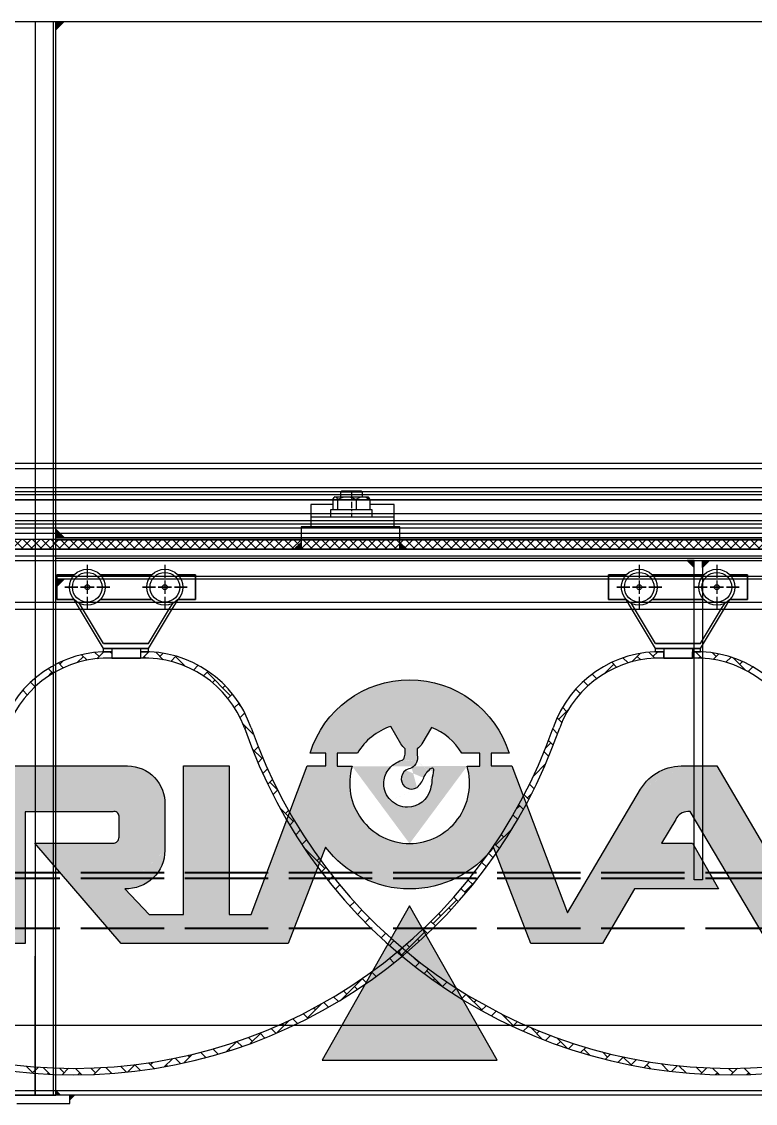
# Model space of a CAD drawing. Header units: centimetres. Extents: x 470464 to 524273, y 49611 to 59074.
# Drawn here: x 504206.1 to 504259, y 50531 to 50608.9 of the extents above; entities that cross this region are included whole.
import ezdxf

# ---------------------------------------------------------------- set-up
doc = ezdxf.new("R2010")
doc.units = ezdxf.units.CM
doc.header["$MEASUREMENT"] = 0
for name, pattern in [('1244-MIUM-DD-AR-2000$0$1244_Aselsan_MIUM_2900_Vinç$0$ACAD_ISO02W100', [15, 12, -3]), ('CENTER', [50.8, 31.75, -6.35, 6.35, -6.35]), ('CHAIN', [0.3543, 0.2362, -0.0295, 0.0591, -0.0295])]:
    doc.linetypes.add(name, pattern=pattern)
doc.layers.add('S-COLS-CONC', color=4, linetype='Continuous', lineweight=40)
doc.layers.add('vinç', color=7, linetype='Continuous')

# ---------------------------------------------------------------- blocks, each defined once
blk = doc.blocks.new('ghfhjkdjfdkyufgfktuthkgt')
at = {"color": 2, "ltscale": 0.4}
for p, q in [((417976.883, 69071.163), (416796.458, 69071.163)), ((417976.459, 69070.663), (416796.458, 69070.663)), ((416796.458, 69067.363), (417976.459, 69067.363)), ((416796.458, 69066.863), (417976.459, 69066.863)), ((416894.192, 69063.786), (416894.192, 69063.315)), ((416896.251, 69063.786), (416896.251, 69063.315)), ((416933.961, 69063.315), (416933.961, 69063.786)), ((416936.02, 69063.315), (416936.02, 69063.786))]:
    blk.add_line(p, q, dxfattribs=at)
at = {"color": 2}
for p, q in [((416892.427, 69070.048), (416892.427, 69069.117)), ((416892.427, 69070.048), (416892.427, 69069.117)), ((416892.427, 69070.048), (416892.427, 69069.117)), ((416892.427, 69070.048), (416892.427, 69069.117)), ((416898.016, 69070.048), (416898.016, 69069.117)), ((416898.016, 69070.048), (416898.016, 69069.117)), ((416898.016, 69070.048), (416898.016, 69069.117)), ((416898.016, 69070.048), (416898.016, 69069.117)), ((416932.196, 69070.048), (416932.196, 69069.117)), ((416932.196, 69070.048), (416932.196, 69069.117)), ((416937.785, 69070.048), (416937.785, 69069.117)), ((416937.785, 69070.048), (416937.785, 69069.117)), ((416890.222, 69067.551), (416890.222, 69069.315)), ((416890.222, 69069.315), (416891.481, 69069.315)), ((416891.481, 69069.315), (416890.222, 69069.315)), ((416890.222, 69069.315), (416890.222, 69067.551)), ((416891.481, 69069.315), (416890.222, 69069.315)), ((416890.222, 69069.315), (416890.222, 69067.551)), ((416890.222, 69067.551), (416890.222, 69069.315)), ((416890.222, 69069.315), (416891.481, 69069.315)), ((416893.374, 69069.315), (416897.069, 69069.315)), ((416897.069, 69069.315), (416893.374, 69069.315)), ((416897.069, 69069.315), (416893.374, 69069.315)), ((416893.374, 69069.315), (416897.069, 69069.315)), ((416898.962, 69069.315), (416900.222, 69069.315)), ((416900.222, 69069.315), (416898.962, 69069.315)), ((416900.222, 69069.315), (416898.962, 69069.315)), ((416898.962, 69069.315), (416900.222, 69069.315)), ((416900.222, 69069.315), (416900.222, 69067.551)), ((416900.222, 69067.551), (416900.222, 69069.315)), ((416900.222, 69067.551), (416900.222, 69069.315)), ((416900.222, 69069.315), (416900.222, 69067.551)), ((416931.25, 69069.315), (416929.99, 69069.315)), ((416929.99, 69069.315), (416929.99, 69067.551)), ((416929.99, 69067.551), (416929.99, 69069.315)), ((416929.99, 69069.315), (416931.25, 69069.315)), ((416936.838, 69069.315), (416933.143, 69069.315)), ((416933.143, 69069.315), (416936.838, 69069.315)), ((416939.99, 69069.315), (416938.731, 69069.315)), ((416938.731, 69069.315), (416939.99, 69069.315)), ((416939.99, 69067.551), (416939.99, 69069.315)), ((416939.99, 69069.315), (416939.99, 69067.551)), ((416892.427, 69068.918), (416892.427, 69067.948)), ((416892.427, 69068.918), (416892.427, 69067.948)), ((416892.427, 69068.918), (416892.427, 69067.948)), ((416892.427, 69068.918), (416892.427, 69067.948)), ((416898.016, 69068.918), (416898.016, 69067.948)), ((416898.016, 69068.918), (416898.016, 69067.948)), ((416898.016, 69068.918), (416898.016, 69067.948)), ((416898.016, 69068.918), (416898.016, 69067.948)), ((416932.196, 69068.918), (416932.196, 69067.948)), ((416932.196, 69068.918), (416932.196, 69067.948)), ((416937.785, 69068.918), (416937.785, 69067.948)), ((416937.785, 69068.918), (416937.785, 69067.948)), ((416890.813, 69068.433), (416891.743, 69068.433)), ((416891.743, 69068.433), (416890.813, 69068.433)), ((416891.743, 69068.433), (416890.813, 69068.433)), ((416890.813, 69068.433), (416891.743, 69068.433)), ((416891.942, 69068.433), (416892.912, 69068.433)), ((416892.912, 69068.433), (416891.942, 69068.433)), ((416892.912, 69068.433), (416891.942, 69068.433)), ((416891.942, 69068.433), (416892.912, 69068.433)), ((416892.427, 69067.749), (416892.427, 69066.818)), ((416892.427, 69067.749), (416892.427, 69066.818)), ((416892.427, 69067.749), (416892.427, 69066.818)), ((416892.427, 69067.749), (416892.427, 69066.818)), ((416893.111, 69068.433), (416894.042, 69068.433)), ((416894.042, 69068.433), (416893.111, 69068.433)), ((416894.042, 69068.433), (416893.111, 69068.433)), ((416893.111, 69068.433), (416894.042, 69068.433)), ((416896.401, 69068.433), (416897.332, 69068.433)), ((416897.332, 69068.433), (416896.401, 69068.433)), ((416897.332, 69068.433), (416896.401, 69068.433)), ((416896.401, 69068.433), (416897.332, 69068.433)), ((416897.531, 69068.433), (416898.501, 69068.433)), ((416898.501, 69068.433), (416897.531, 69068.433)), ((416898.501, 69068.433), (416897.531, 69068.433)), ((416897.531, 69068.433), (416898.501, 69068.433)), ((416898.016, 69067.749), (416898.016, 69066.818)), ((416898.016, 69067.749), (416898.016, 69066.818)), ((416898.016, 69067.749), (416898.016, 69066.818)), ((416898.016, 69067.749), (416898.016, 69066.818)), ((416898.7, 69068.433), (416899.63, 69068.433)), ((416899.63, 69068.433), (416898.7, 69068.433)), ((416899.63, 69068.433), (416898.7, 69068.433)), ((416898.7, 69068.433), (416899.63, 69068.433)), ((416931.512, 69068.433), (416930.581, 69068.433)), ((416930.581, 69068.433), (416931.512, 69068.433)), ((416932.681, 69068.433), (416931.711, 69068.433)), ((416931.711, 69068.433), (416932.681, 69068.433)), ((416932.196, 69067.749), (416932.196, 69066.818)), ((416932.196, 69067.749), (416932.196, 69066.818)), ((416933.811, 69068.433), (416932.88, 69068.433)), ((416932.88, 69068.433), (416933.811, 69068.433)), ((416937.1, 69068.433), (416936.17, 69068.433)), ((416936.17, 69068.433), (416937.1, 69068.433)), ((416938.269, 69068.433), (416937.3, 69068.433)), ((416937.3, 69068.433), (416938.269, 69068.433)), ((416937.785, 69067.749), (416937.785, 69066.818)), ((416937.785, 69067.749), (416937.785, 69066.818)), ((416939.399, 69068.433), (416938.469, 69068.433)), ((416938.469, 69068.433), (416939.399, 69068.433)), ((416891.481, 69067.551), (416890.222, 69067.551)), ((416890.222, 69067.551), (416891.481, 69067.551)), ((416890.222, 69067.551), (416891.481, 69067.551)), ((416891.481, 69067.551), (416890.222, 69067.551)), ((416891.87, 69066.904), (416891.481, 69067.551)), ((416891.87, 69066.904), (416891.481, 69067.551)), ((416891.87, 69066.904), (416891.481, 69067.551)), ((416891.87, 69066.904), (416891.481, 69067.551)), ((416892.082, 69066.904), (416891.863, 69067.269)), ((416892.082, 69066.904), (416891.863, 69067.269)), ((416892.082, 69066.904), (416891.863, 69067.269)), ((416892.082, 69066.904), (416891.863, 69067.269)), ((416897.069, 69067.551), (416893.374, 69067.551)), ((416893.374, 69067.551), (416897.069, 69067.551)), ((416893.374, 69067.551), (416897.069, 69067.551)), ((416897.069, 69067.551), (416893.374, 69067.551)), ((416898.361, 69066.904), (416898.58, 69067.269)), ((416898.361, 69066.904), (416898.58, 69067.269)), ((416898.361, 69066.904), (416898.58, 69067.269)), ((416898.361, 69066.904), (416898.58, 69067.269)), ((416898.573, 69066.904), (416898.962, 69067.551)), ((416898.573, 69066.904), (416898.962, 69067.551)), ((416898.573, 69066.904), (416898.962, 69067.551)), ((416898.573, 69066.904), (416898.962, 69067.551)), ((416900.222, 69067.551), (416898.962, 69067.551)), ((416898.962, 69067.551), (416900.222, 69067.551)), ((416898.962, 69067.551), (416900.222, 69067.551)), ((416900.222, 69067.551), (416898.962, 69067.551)), ((416929.99, 69067.551), (416931.25, 69067.551)), ((416931.25, 69067.551), (416929.99, 69067.551)), ((416931.639, 69066.904), (416931.25, 69067.551)), ((416931.639, 69066.904), (416931.25, 69067.551)), ((416931.851, 69066.904), (416931.632, 69067.269)), ((416931.851, 69066.904), (416931.632, 69067.269)), ((416933.143, 69067.551), (416936.838, 69067.551)), ((416936.838, 69067.551), (416933.143, 69067.551)), ((416938.13, 69066.904), (416938.349, 69067.269)), ((416938.13, 69066.904), (416938.349, 69067.269)), ((416938.342, 69066.904), (416938.731, 69067.551)), ((416938.342, 69066.904), (416938.731, 69067.551)), ((416938.731, 69067.551), (416939.99, 69067.551)), ((416939.99, 69067.551), (416938.731, 69067.551)), ((416893.604, 69064.021), (416891.87, 69066.904)), ((416893.604, 69064.021), (416891.87, 69066.904)), ((416893.604, 69064.021), (416891.87, 69066.904)), ((416893.604, 69064.021), (416891.87, 69066.904)), ((416893.604, 69064.374), (416892.082, 69066.904)), ((416893.604, 69064.374), (416892.082, 69066.904)), ((416893.604, 69064.374), (416892.082, 69066.904)), ((416893.604, 69064.374), (416892.082, 69066.904)), ((416896.839, 69064.374), (416898.361, 69066.904)), ((416896.839, 69064.021), (416898.573, 69066.904)), ((416896.839, 69064.374), (416898.361, 69066.904)), ((416896.839, 69064.021), (416898.573, 69066.904)), ((416896.839, 69064.374), (416898.361, 69066.904)), ((416896.839, 69064.021), (416898.573, 69066.904)), ((416896.839, 69064.374), (416898.361, 69066.904)), ((416896.839, 69064.021), (416898.573, 69066.904)), ((416933.373, 69064.021), (416931.639, 69066.904)), ((416933.373, 69064.021), (416931.639, 69066.904)), ((416933.373, 69064.374), (416931.851, 69066.904)), ((416933.373, 69064.374), (416931.851, 69066.904)), ((416936.608, 69064.374), (416938.13, 69066.904)), ((416936.608, 69064.021), (416938.342, 69066.904)), ((416936.608, 69064.374), (416938.13, 69066.904)), ((416936.608, 69064.021), (416938.342, 69066.904)), ((416893.604, 69064.374), (416896.839, 69064.374)), ((416896.839, 69064.374), (416893.604, 69064.374)), ((416896.839, 69064.374), (416893.604, 69064.374)), ((416893.604, 69064.374), (416896.839, 69064.374)), ((416893.604, 69064.021), (416896.839, 69064.021)), ((416893.604, 69063.786), (416893.604, 69064.021)), ((416896.839, 69064.021), (416893.604, 69064.021)), ((416893.604, 69063.786), (416893.604, 69064.021)), ((416896.839, 69064.021), (416893.604, 69064.021)), ((416893.604, 69063.786), (416893.604, 69064.021)), ((416893.604, 69064.021), (416896.839, 69064.021)), ((416893.604, 69063.786), (416893.604, 69064.021)), ((416894.192, 69064.021), (416894.192, 69063.315)), ((416894.192, 69064.021), (416894.192, 69063.315)), ((416894.192, 69064.021), (416894.192, 69063.315)), ((416894.192, 69064.021), (416894.192, 69063.315)), ((416896.251, 69064.021), (416896.251, 69063.315)), ((416896.251, 69064.021), (416896.251, 69063.315)), ((416896.251, 69064.021), (416896.251, 69063.315)), ((416896.251, 69064.021), (416896.251, 69063.315)), ((416896.839, 69063.786), (416896.839, 69064.021)), ((416896.839, 69063.786), (416896.839, 69064.021)), ((416896.839, 69063.786), (416896.839, 69064.021)), ((416896.839, 69063.786), (416896.839, 69064.021)), ((416936.608, 69064.374), (416933.373, 69064.374)), ((416933.373, 69064.374), (416936.608, 69064.374)), ((416936.608, 69064.021), (416933.373, 69064.021)), ((416933.373, 69063.786), (416933.373, 69064.021)), ((416933.373, 69064.021), (416936.608, 69064.021)), ((416933.373, 69063.786), (416933.373, 69064.021)), ((416933.961, 69064.021), (416933.961, 69063.315)), ((416933.961, 69064.021), (416933.961, 69063.315)), ((416936.02, 69064.021), (416936.02, 69063.315)), ((416936.02, 69064.021), (416936.02, 69063.315)), ((416936.608, 69063.786), (416936.608, 69064.021)), ((416936.608, 69063.786), (416936.608, 69064.021)), ((416893.604, 69063.786), (416894.192, 69063.786)), ((416894.192, 69063.786), (416893.604, 69063.786)), ((416894.192, 69063.786), (416893.604, 69063.786)), ((416893.604, 69063.786), (416894.192, 69063.786)), ((416894.192, 69063.315), (416896.251, 69063.315)), ((416896.251, 69063.315), (416894.192, 69063.315)), ((416896.251, 69063.315), (416894.192, 69063.315)), ((416894.192, 69063.315), (416896.251, 69063.315)), ((416896.251, 69063.786), (416896.839, 69063.786)), ((416896.839, 69063.786), (416896.251, 69063.786)), ((416896.839, 69063.786), (416896.251, 69063.786)), ((416896.251, 69063.786), (416896.839, 69063.786)), ((416933.961, 69063.786), (416933.373, 69063.786)), ((416933.373, 69063.786), (416933.961, 69063.786)), ((416936.02, 69063.315), (416933.961, 69063.315)), ((416933.961, 69063.315), (416936.02, 69063.315)), ((416936.608, 69063.786), (416936.02, 69063.786)), ((416936.02, 69063.786), (416936.608, 69063.786))]:
    blk.add_line(p, q, dxfattribs=at)
at = {"color": 2, "linetype": 'Continuous', "ltscale": 0.4}
for p, q in [((416890.445, 69062.881), (416890.708, 69063.145)), ((416891.699, 69063.004), (416892.142, 69063.447)), ((416892.41, 69063.179), (416892.014, 69063.574)), ((416893.273, 69063.447), (416892.978, 69063.742)), ((416893.109, 69063.282), (416893.614, 69063.788)), ((416894.192, 69063.659), (416894.061, 69063.79)), ((416896.402, 69063.32), (416896.868, 69063.786)), ((416896.655, 69063.321), (416896.529, 69063.447)), ((416897.904, 69063.203), (416897.354, 69063.753)), ((416897.66, 69063.447), (416897.895, 69063.682)), ((416898.434, 69063.089), (416898.817, 69063.472)), ((416899.505, 69062.734), (416898.792, 69063.447)), ((416931.387, 69062.98), (416931.015, 69063.352)), ((416931.664, 69063.059), (416932.28, 69063.675)), ((416932.297, 69063.201), (416932.051, 69063.447)), ((416933.315, 69063.314), (416932.875, 69063.755)), ((416933.183, 69063.447), (416933.527, 69063.791)), ((416936.738, 69063.311), (416936.257, 69063.792)), ((416936.475, 69063.32), (416936.602, 69063.447)), ((416937.733, 69063.447), (416937.468, 69063.712)), ((416937.515, 69063.229), (416937.921, 69063.635)), ((416938.442, 69063.025), (416938.818, 69063.401)), ((416939.842, 69062.47), (416938.956, 69063.355)), ((416939.43, 69062.881), (416939.636, 69063.087)), ((416889.529, 69061.965), (416889.879, 69062.316)), ((416889.955, 69062.239), (416889.616, 69062.578)), ((416890.697, 69062.629), (416890.346, 69062.98)), ((416899.294, 69062.818), (416899.357, 69062.881)), ((416900.076, 69062.468), (416900.421, 69062.814)), ((416900.789, 69062.05), (416901.124, 69062.385)), ((416902.751, 69060.618), (416901.054, 69062.316)), ((416929.694, 69062.221), (416930.354, 69062.881)), ((416929.813, 69062.291), (416929.788, 69062.316)), ((416930.563, 69062.672), (416930.21, 69063.025)), ((416940.043, 69062.362), (416940.385, 69062.704)), ((416888.662, 69061.27), (416888.336, 69061.595)), ((416901.439, 69061.569), (416901.62, 69061.75)), ((416928.504, 69061.337), (416928.178, 69061.663)), ((416929.128, 69061.845), (416928.796, 69062.176)), ((416888.105, 69060.695), (416887.781, 69061.019)), ((416902.186, 69061.184), (416902.354, 69061.353)), ((416902.56, 69060.428), (416902.885, 69060.752)), ((416927.94, 69060.77), (416927.616, 69061.094)), ((416903.031, 69059.767), (416903.359, 69060.094)), ((416903.497, 69059.873), (416903.317, 69060.053)), ((416903.438, 69059.043), (416903.772, 69059.377)), ((416926.394, 69058.921), (416927.085, 69059.612)), ((416926.96, 69059.487), (416926.663, 69059.785)), ((416904.387, 69057.852), (416903.639, 69058.599)), ((416903.774, 69058.247), (416903.883, 69058.356)), ((416926.615, 69058.7), (416926.277, 69059.039)), ((416926.308, 69057.877), (416925.959, 69058.225)), ((416905.014, 69056.093), (416904.308, 69056.799)), ((416904.448, 69056.659), (416904.732, 69056.942)), ((416925.437, 69056.833), (416925.829, 69057.224)), ((416926.002, 69057.051), (416925.656, 69057.397)), ((416904.718, 69055.797), (416905.059, 69056.138)), ((416925.68, 69056.242), (416925.337, 69056.584)), ((416905.064, 69055.012), (416905.403, 69055.35)), ((416924.574, 69054.838), (416925.464, 69055.729)), ((416925.343, 69055.448), (416925.263, 69055.527)), ((416905.425, 69054.241), (416905.761, 69054.577)), ((416924.697, 69054.962), (416924.652, 69055.007)), ((416906.112, 69053.863), (416905.58, 69054.396)), ((416905.8, 69053.485), (416906.135, 69053.819)), ((416924.623, 69053.905), (416924.287, 69054.24)), ((416924.241, 69053.155), (416923.907, 69053.489)), ((416924.132, 69053.265), (416924.473, 69053.606)), ((416907.277, 69051.568), (416906.296, 69052.549)), ((416906.711, 69052.133), (416906.924, 69052.346)), ((416923.383, 69052.516), (416923.566, 69052.699)), ((416923.845, 69052.42), (416923.513, 69052.751)), ((416907.01, 69051.301), (416907.34, 69051.631)), ((416923.436, 69051.698), (416923.105, 69052.028)), ((416907.441, 69050.6), (416907.769, 69050.929)), ((416921.869, 69049.87), (416923.052, 69051.053)), ((416922.435, 69050.436), (416922.249, 69050.622)), ((416923.013, 69050.989), (416923, 69051.002)), ((416907.885, 69049.913), (416908.212, 69050.24)), ((416922.127, 69049.613), (416921.8, 69049.939)), ((416909.54, 69048.173), (416908.053, 69049.66)), ((416908.341, 69049.238), (416908.408, 69049.305)), ((416921.664, 69048.944), (416921.338, 69049.27)), ((416908.974, 69048.739), (416909.137, 69048.902)), ((416909.293, 69047.927), (416909.618, 69048.252)), ((416921.189, 69048.287), (416920.864, 69048.613)), ((416909.788, 69047.29), (416910.113, 69047.615)), ((416910.169, 69047.544), (416910.105, 69047.608)), ((416910.295, 69046.666), (416910.62, 69046.991)), ((416919.688, 69046.394), (416919.364, 69046.718)), ((416919.606, 69046.476), (416920.438, 69047.309)), ((416920.172, 69047.042), (416919.877, 69047.337)), ((416917.343, 69044.214), (416919.04, 69045.911)), ((416919.163, 69045.788), (416918.839, 69046.112)), ((416911.347, 69045.455), (416911.671, 69045.78)), ((416911.891, 69044.868), (416912.216, 69045.193)), ((416918.626, 69045.194), (416918.475, 69045.345)), ((416912.448, 69044.293), (416912.773, 69044.618)), ((416917.514, 69044.043), (416917.189, 69044.368)), ((416917.909, 69044.779), (416917.751, 69044.937)), ((416915.081, 69041.951), (416916.778, 69043.648)), ((416916.94, 69043.486), (416916.614, 69043.811)), ((416913.598, 69043.18), (416913.923, 69043.506)), ((416914.191, 69042.642), (416914.517, 69042.969)), ((416916.353, 69042.941), (416916.212, 69043.082)), ((416914.796, 69042.116), (416915.124, 69042.444)), ((416915.144, 69041.888), (416914.816, 69042.216)), ((416915.646, 69042.517), (416915.428, 69042.735)), ((416914.52, 69041.38), (416914.191, 69041.709)), ((416914.468, 69041.338), (416914.515, 69041.385)), ((416916.328, 69041.385), (416915.941, 69041.772)), ((416916.045, 69041.102), (416916.374, 69041.432)), ((416913.236, 69040.401), (416912.904, 69040.733)), ((416916.687, 69040.613), (416917.019, 69040.944)), ((416918.095, 69039.618), (416916.894, 69040.819)), ((416910.723, 69038.725), (416912.252, 69040.254)), ((416911.901, 69039.474), (416911.687, 69039.688)), ((416912.575, 69039.931), (416912.242, 69040.264)), ((416917.343, 69040.138), (416917.459, 69040.254)), ((416918.025, 69039.688), (416918.345, 69040.009)), ((416910.514, 69038.598), (416910.175, 69038.937)), ((416911.121, 69039.122), (416910.877, 69039.366)), ((416918.692, 69039.224), (416919.029, 69039.56)), ((416919.387, 69038.787), (416919.722, 69039.122)), ((416920.853, 69037.991), (416919.71, 69039.134)), ((416908.292, 69037.425), (416909.299, 69038.432)), ((416908.858, 69037.991), (416908.729, 69038.12)), ((416909.8, 69038.18), (416909.459, 69038.522)), ((416920.288, 69038.557), (416920.435, 69038.704)), ((416920.815, 69037.953), (416921.158, 69038.296)), ((416907.577, 69037.01), (416907.227, 69037.359)), ((416908.332, 69037.386), (416907.985, 69037.732)), ((416921.55, 69037.557), (416921.896, 69037.902)), ((416923.116, 69036.86), (416922.261, 69037.715)), ((416922.55, 69037.425), (416922.648, 69037.523)), ((416906.023, 69036.301), (416905.666, 69036.658)), ((416906.048, 69036.312), (416906.976, 69037.241)), ((416906.595, 69036.86), (416906.454, 69037.001)), ((416923.062, 69036.806), (416923.414, 69037.158)), ((416923.84, 69036.453), (416924.195, 69036.808)), ((416925.235, 69035.872), (416924.378, 69036.729)), ((416904.333, 69035.728), (416904.043, 69036.018)), ((416904.171, 69035.567), (416904.982, 69036.377)), ((416905.223, 69035.97), (416904.898, 69036.294)), ((416924.813, 69036.294), (416924.992, 69036.473)), ((416925.442, 69035.792), (416925.805, 69036.154)), ((416927.011, 69035.227), (416926.249, 69035.989)), ((416901.86, 69034.807), (416901.481, 69035.186)), ((416901.504, 69035.163), (416901.546, 69035.204)), ((416902.461, 69034.988), (416903.191, 69035.718)), ((416902.726, 69035.072), (416902.636, 69035.163)), ((416903.575, 69035.355), (416903.206, 69035.723)), ((416926.267, 69035.485), (416926.51, 69035.728)), ((416927.108, 69035.195), (416927.48, 69035.566)), ((416927.967, 69034.922), (416928.343, 69035.298)), ((416928.649, 69034.721), (416928.207, 69035.163)), ((416896.979, 69034.031), (416897.184, 69034.237)), ((416897.971, 69033.893), (416898.561, 69034.482)), ((416899.15, 69034.123), (416898.752, 69034.52)), ((416899.384, 69034.174), (416900.009, 69034.799)), ((416899.807, 69034.597), (416899.682, 69034.722)), ((416900.976, 69034.56), (416900.591, 69034.944)), ((416900.874, 69034.533), (416900.939, 69034.597)), ((416929.904, 69034.597), (416929.535, 69034.966)), ((416929.737, 69034.43), (416930.125, 69034.818)), ((416930.651, 69034.213), (416931.036, 69034.597)), ((416931.625, 69034.008), (416931.02, 69034.612)), ((416931.601, 69034.031), (416931.987, 69034.417)), ((416932.542, 69033.84), (416932.95, 69034.249)), ((416888.493, 69033.466), (416888.01, 69033.949)), ((416888.465, 69033.437), (416888.903, 69033.875)), ((416889.735, 69033.356), (416889.237, 69033.854)), ((416889.525, 69033.366), (416889.625, 69033.466)), ((416890.756, 69033.466), (416890.421, 69033.801)), ((416890.616, 69033.325), (416891.079, 69033.788)), ((416892.033, 69033.32), (416891.567, 69033.786)), ((416891.738, 69033.316), (416891.888, 69033.466)), ((416893.019, 69033.466), (416892.678, 69033.806)), ((416892.897, 69033.343), (416893.39, 69033.837)), ((416894.199, 69033.417), (416893.758, 69033.858)), ((416894.094, 69033.409), (416894.15, 69033.466)), ((416895.239, 69033.509), (416894.808, 69033.939)), ((416895.335, 69033.519), (416895.869, 69034.053)), ((416896.252, 69033.627), (416895.847, 69034.031)), ((416897.24, 69033.77), (416896.828, 69034.182)), ((416898.206, 69033.935), (416898.11, 69034.031)), ((416932.999, 69033.765), (416932.733, 69034.031)), ((416934.313, 69033.582), (416933.768, 69034.127)), ((416933.864, 69034.031), (416933.937, 69034.104)), ((416934.522, 69033.558), (416934.948, 69033.984)), ((416935.575, 69033.452), (416935.053, 69033.973)), ((416935.55, 69033.454), (416935.561, 69033.466)), ((416936.693, 69033.466), (416936.289, 69033.869)), ((416936.605, 69033.378), (416937.052, 69033.825)), ((416937.966, 69033.324), (416937.482, 69033.808)), ((416937.689, 69033.331), (416937.824, 69033.466)), ((416938.955, 69033.466), (416938.635, 69033.786)), ((416938.805, 69033.315), (416939.279, 69033.79)), ((416940.208, 69033.344), (416939.753, 69033.8)), ((416939.956, 69033.335), (416940.087, 69033.466))]:
    blk.add_line(p, q, dxfattribs=at)
at = {"color": 2}
for centre, radius in [((416892.427, 69068.433), 1.294), ((416892.427, 69068.433), 1.294), ((416892.427, 69068.433), 1.294), ((416892.427, 69068.433), 1.294), ((416898.016, 69068.433), 1.294), ((416898.016, 69068.433), 1.294), ((416898.016, 69068.433), 1.294), ((416898.016, 69068.433), 1.294), ((416932.196, 69068.433), 1.294), ((416932.196, 69068.433), 1.294), ((416937.785, 69068.433), 1.294), ((416937.785, 69068.433), 1.294), ((416892.427, 69068.433), 0.176), ((416892.427, 69068.433), 0.176), ((416892.427, 69068.433), 0.176), ((416892.427, 69068.433), 0.176), ((416898.016, 69068.433), 0.176), ((416898.016, 69068.433), 0.176), ((416898.016, 69068.433), 0.176), ((416898.016, 69068.433), 0.176), ((416932.196, 69068.433), 0.176), ((416932.196, 69068.433), 0.176), ((416937.785, 69068.433), 0.176), ((416937.785, 69068.433), 0.176)]:
    blk.add_circle(centre, radius, dxfattribs=at)
at = {"color": 2, "ltscale": 0.4}
for centre in [(416892.427, 69068.433), (416892.427, 69068.433), (416892.427, 69068.433), (416892.427, 69068.433), (416898.016, 69068.433), (416898.016, 69068.433), (416898.016, 69068.433), (416898.016, 69068.433), (416932.196, 69068.433), (416932.196, 69068.433), (416937.785, 69068.433), (416937.785, 69068.433)]:
    blk.add_circle(centre, 1.07, dxfattribs=at)
for centre, radius, start, end in [((416893.879, 69055.7), 8.092, 87.7843, 161.14297), ((416893.883, 69055.654), 7.667, 87.68839, 159.69174), ((416896.564, 69055.7), 8.092, 18.85703, 92.2157), ((416896.56, 69055.654), 7.667, 20.30826, 92.31161), ((416933.648, 69055.7), 8.092, 87.7843, 161.14297), ((416933.652, 69055.654), 7.667, 87.68839, 159.69174), ((416936.333, 69055.7), 8.092, 18.85703, 92.2157), ((416936.329, 69055.654), 7.667, 20.30826, 92.31161), ((416891.461, 69070.315), 37, 198.92464, 341.07536), ((416891.461, 69070.354), 36.568, 199.22065, 340.77935), ((416938.751, 69070.315), 37, 198.92464, 341.07536), ((416938.751, 69070.354), 36.568, 199.22065, 340.77935)]:
    blk.add_arc(centre, radius, start, end, dxfattribs=at)
blk = doc.blocks.new('kjjlkhlljklhıjşlkmkjş')
at = {"ltscale": 0.4}
for points in [[(416890.159, 69213.463), (416890.759, 69213.463), (416890.159, 69212.863)], [(416890.159, 69213.463), (416890.759, 69213.463), (416890.159, 69212.863)], [(416890.159, 69136.163), (416890.495, 69136.163), (416890.159, 69136.499)], [(416891.159, 69136.163), (416891.495, 69136.163), (416891.159, 69135.827)]]:
    blk.add_hatch(color=2, dxfattribs=at).paths.add_polyline_path(points)
for points in [[(416890.159, 69213.463), (416890.759, 69213.463), (416890.159, 69212.863)], [(416890.159, 69176.313), (416890.759, 69176.313), (416890.159, 69176.913)], [(416890.159, 69173.313), (416890.759, 69173.313), (416890.159, 69172.713)]]:
    blk.add_hatch(color=2).paths.add_polyline_path(points)
at = {"color": 2, "ltscale": 1.5}
blk.add_line((416847.159, 69213.463, 0.119), (417930.159, 69213.463, -0.009), dxfattribs=at)
at = {"color": 2, "linetype": 'CENTER', "ltscale": 30}
for p, q in [((416888.659, 69213.463, -0.009), (416888.659, 69136.163, 0.119)), ((416987.159, 69174.813, 0.055), (416890.159, 69174.813, 0.055))]:
    blk.add_line(p, q, dxfattribs=at)
at = {"color": 2, "ltscale": 4}
blk.add_line((416889.959, 69213.463, -0.009), (416889.959, 69136.163, 0.119), dxfattribs=at)
at = {"color": 2}
for p, q in [((416890.159, 69136.163, 0.119), (416890.159, 69213.463, -0.009)), ((416890.159, 69213.463, -0.009), (416890.159, 69212.863, -0.009)), ((416890.159, 69212.863, -0.009), (416890.759, 69213.463, -0.009)), ((416890.159, 69176.313, 0.055), (416890.159, 69176.913, 0.055)), ((416890.159, 69176.913, 0.055), (416890.759, 69176.313, 0.055)), ((416890.159, 69176.313, 0.055), (416987.159, 69176.313, 0.055)), ((416987.159, 69173.313, 0.055), (416890.159, 69173.313, 0.055)), ((416890.159, 69173.313, 0.055), (416890.159, 69172.713, 0.055)), ((416890.159, 69172.713, 0.055), (416890.759, 69173.313, 0.055)), ((416888.659, 69136.163, 0.119), (416888.659, 69146.163, 0.119)), ((416887.159, 69136.163, 0.119), (416890.159, 69136.163, 0.119)), ((417888.659, 69136.163, 0.119), (416888.659, 69136.163, 0.119))]:
    blk.add_line(p, q, dxfattribs=at)
at = {"color": 2, "ltscale": 0.4}
for p, q in [((416890.159, 69212.863, -0.009), (416890.759, 69213.463, -0.009)), ((416890.159, 69212.863, -0.009), (416890.759, 69213.463, -0.009)), ((416890.159, 69136.163, 0.119), (416890.159, 69136.499, 0.119)), ((416890.159, 69136.499, 0.119), (416890.495, 69136.163, 0.119)), ((416891.159, 69136.163, 0.119), (416886.659, 69136.163, 0.119)), ((416887.359, 69135.563, 0.119), (416891.159, 69135.563, 0.119)), ((416891.159, 69135.563, 0.119), (416891.159, 69136.163, 0.119)), ((416891.159, 69136.163, 0.119), (416891.159, 69135.827, 0.119)), ((416891.159, 69135.827, 0.119), (416891.495, 69136.163, 0.119))]:
    blk.add_line(p, q, dxfattribs=at)
at = {"color": 2, "ltscale": 3}
for p, q in [((416987.159, 69176.113, 0.055), (416890.159, 69176.113, 0.055)), ((416987.159, 69173.513, 0.055), (416890.159, 69173.513, 0.055)), ((417888.659, 69141.163, 0.239), (416888.659, 69141.163, 0.119)), ((417888.659, 69136.463, 0.239), (416888.659, 69136.463, 0.119))]:
    blk.add_line(p, q, dxfattribs=at)
at = {"layer": 'vinç', "color": 2}
blk.add_line((416888.659, 69136.463, 0.119), (416848.659, 69136.463, 0.119), dxfattribs=at)
at = {"layer": 'vinç', "color": 2, "elevation": 0.119}
blk.add_lwpolyline([(416848.659, 69136.163), (416888.659, 69136.163), (416888.659, 69141.163), (416848.659, 69141.163)], close=True, dxfattribs=at)
blk = doc.blocks.new('HTDRSUTDYRTSEHTHDRGS')
h = blk.add_hatch(color=3)
h.dxf.hatch_style = 1
edge = h.paths.add_edge_path()
edge.add_line((398087.12, 53578.16), (398100.72, 53601.11))
edge.add_ellipse((398106.7, 53597.56), major_axis=(-6.95, 0), ratio=1, start_angle=265.9312, end_angle=329.3496, ccw=False)
edge.add_line((398107.19, 53604.5), (398111.96, 53604.5))
edge.add_line((398111.96, 53604.5), (398124.78, 53582.75))
edge.add_line((398124.78, 53582.75), (398124.78, 53604.5))
edge.add_line((398124.78, 53604.5), (398146.78, 53604.5))
edge.add_ellipse((398146.78, 53598.97), major_axis=(-5.53, 0), ratio=1, start_angle=537.7224, end_angle=629.9958, ccw=False)
edge.add_line((398152.31, 53598.75), (398152.3, 53591.99))
edge.add_ellipse((398146.62, 53591.99), major_axis=(-5.69, 0), ratio=1, start_angle=447.535, end_angle=539.9915, ccw=False)
edge.add_line((398146.37, 53586.3), (398149.96, 53582.48))
edge.add_line((398149.96, 53582.48), (398155.08, 53582.48))
edge.add_line((398155.08, 53582.48), (398155.08, 53604.5))
edge.add_line((398155.08, 53604.5), (398161.86, 53604.5))
edge.add_line((398161.86, 53604.5), (398161.86, 53582.48))
edge.add_line((398161.86, 53582.48), (398165.1, 53582.48))
edge.add_line((398165.1, 53582.48), (398173.43, 53604.5))
edge.add_line((398173.43, 53604.5), (398176.21, 53604.5))
edge.add_line((398176.21, 53604.5), (398176.21, 53606.42))
edge.add_line((398176.21, 53606.42), (398173.86, 53606.42))
edge.add_ellipse((398188.62, 53601.84), major_axis=(-15.46, 0), ratio=1, start_angle=197.2383, end_angle=342.7617, ccw=False)
edge.add_line((398203.39, 53606.42), (398200.71, 53606.42))
edge.add_line((398200.71, 53606.42), (398200.71, 53604.5))
edge.add_line((398200.71, 53604.5), (398203.81, 53604.5))
edge.add_line((398203.81, 53604.5), (398212.05, 53582.74))
edge.add_line((398212.05, 53582.74), (398222.9, 53601.05))
edge.add_ellipse((398228.97, 53597.46), major_axis=(-7.06, 0), ratio=1, start_angle=266.4478, end_angle=329.3501, ccw=False)
edge.add_line((398229.41, 53604.5), (398234.18, 53604.5))
edge.add_line((398234.18, 53604.5), (398247.04, 53582.68))
edge.add_line((398247.04, 53582.68), (398247.04, 53604.5))
edge.add_line((398247.04, 53604.5), (398253.82, 53604.5))
edge.add_line((398253.82, 53604.5), (398253.82, 53594.57))
edge.add_line((398253.82, 53594.57), (398266.1, 53604.5))
edge.add_line((398266.1, 53604.5), (398277.04, 53604.5))
edge.add_line((398277.04, 53604.5), (398261.26, 53592.21))
edge.add_line((398261.26, 53592.21), (398278.76, 53578.16))
edge.add_line((398278.76, 53578.16), (398267.88, 53578.16))
edge.add_line((398267.88, 53578.16), (398255.58, 53588.03))
edge.add_line((398255.58, 53588.03), (398253.82, 53586.27))
edge.add_line((398253.82, 53586.27), (398253.82, 53578.16))
edge.add_line((398253.82, 53578.16), (398241.87, 53578.16))
edge.add_line((398241.87, 53578.16), (398230.27, 53597.74))
edge.add_line((398230.27, 53597.74), (398229.9, 53597.74))
edge.add_ellipse((398229.89, 53595.78), major_axis=(1.96, 0), ratio=1, start_angle=89.8973, end_angle=156.5133)
edge.add_line((398228.1, 53596.56), (398226, 53593.04))
edge.add_line((398226, 53593.04), (398230.59, 53593.04))
edge.add_line((398230.59, 53593.04), (398234.43, 53586.26))
edge.add_line((398234.43, 53586.26), (398222.01, 53586.26))
edge.add_line((398222.01, 53586.26), (398217.22, 53578.16))
edge.add_line((398217.22, 53578.16), (398206.63, 53578.16))
edge.add_line((398206.63, 53578.16), (398201.08, 53592.48))
edge.add_ellipse((398188.62, 53601.86), major_axis=(-15.6, 0), ratio=1, start_angle=397.0004, end_angle=502.9996, ccw=False)
edge.add_line((398176.16, 53592.48), (398170.61, 53578.16))
edge.add_line((398170.61, 53578.16), (398145.82, 53578.16))
edge.add_line((398145.82, 53578.16), (398133.02, 53593.04))
edge.add_line((398133.02, 53593.04), (398144.6, 53593.04))
edge.add_ellipse((398144.6, 53593.96), major_axis=(0.92, 0), ratio=1, start_angle=269.9942, end_angle=360.0058)
edge.add_line((398145.52, 53593.96), (398145.52, 53597.04))
edge.add_ellipse((398144.81, 53597.04), major_axis=(0.718, 0), ratio=1, start_angle=0, end_angle=107.3299)
edge.add_line((398144.59, 53597.72), (398131.56, 53597.72))
edge.add_line((398131.56, 53597.72), (398131.56, 53578.16))
edge.add_line((398131.56, 53578.16), (398119.65, 53578.16))
edge.add_line((398119.65, 53578.16), (398108.06, 53597.73))
edge.add_line((398108.06, 53597.73), (398107.68, 53597.73))
edge.add_ellipse((398107.68, 53595.77), major_axis=(1.96, 0), ratio=1, start_angle=89.8973, end_angle=156.5133)
edge.add_line((398105.88, 53596.56), (398103.79, 53593.04))
edge.add_line((398103.79, 53593.04), (398108.37, 53593.04))
edge.add_line((398108.37, 53593.04), (398112.21, 53586.26))
edge.add_line((398112.21, 53586.26), (398099.8, 53586.26))
edge.add_line((398099.8, 53586.26), (398095, 53578.16))
edge.add_line((398095, 53578.16), (398087.12, 53578.16))
edge = h.paths.add_edge_path(flags=16)
edge.add_line((398177.87, 53604.47), (398177.87, 53606.4))
edge.add_line((398177.87, 53606.4), (398180.88, 53606.4))
edge.add_ellipse((398188.64, 53601.81), major_axis=(-9.01, 0), ratio=1, start_angle=288.076, end_angle=329.3879, ccw=False)
edge.add_line((398185.84, 53610.38), (398187.33, 53607.8))
edge.add_ellipse((398189.05, 53608.62), major_axis=(1.9, 0), ratio=1, start_angle=205.3783, end_angle=234.7424)
edge.add_line((398187.95, 53607.07), (398187.95, 53606.47))
edge.add_ellipse((398186.13, 53606.38), major_axis=(-1.82, 0), ratio=1, start_angle=516.5376, end_angle=543.0253, ccw=False)
edge.add_ellipse((398187.31, 53605.83), major_axis=(-0.518, 0), ratio=1, start_angle=470.4371, end_angle=519.5629, ccw=False)
edge.add_ellipse((398188.62, 53601.57), major_axis=(3.94, 0), ratio=1, start_angle=106.5519, end_angle=143.6545)
edge.add_ellipse((398188.29, 53601.89), major_axis=(3.49, 0), ratio=1, start_angle=144.7831, end_angle=180.0913)
edge.add_ellipse((398188.3, 53601.88), major_axis=(3.49, 0), ratio=1, start_angle=179.925, end_angle=225.0903)
edge.add_ellipse((398188.3, 53601.88), major_axis=(3.49, 0), ratio=1, start_angle=225.0903, end_angle=225.0903)
edge.add_ellipse((398188.3, 53601.88), major_axis=(3.49, 0), ratio=1, start_angle=224.9399, end_angle=270.0761)
edge.add_ellipse((398188.31, 53601.89), major_axis=(3.5, 0), ratio=1, start_angle=269.9994, end_angle=269.9994)
edge.add_ellipse((398188.31, 53601.89), major_axis=(3.5, 0), ratio=1, start_angle=269.9994, end_angle=346.4367)
edge.add_ellipse((398183.89, 53603.08), major_axis=(8.08, 0), ratio=1, start_angle=345.5604, end_angle=355.1127)
edge.add_ellipse((398215.87, 53599.34), major_axis=(-24.12, 0), ratio=1, start_angle=349.0906, end_angle=352.7132, ccw=False)
edge.add_ellipse((398191.95, 53603.97), major_axis=(0.239, 0), ratio=1, start_angle=342.4609, end_angle=342.4609)
edge.add_ellipse((398191.95, 53603.97), major_axis=(0.239, 0), ratio=1, start_angle=342.4609, end_angle=467.5391)
edge.add_ellipse((398193.59, 53601.64), major_axis=(3.08, 0), ratio=1, start_angle=123.7713, end_angle=159.3151)
edge.add_ellipse((398187.28, 53604.11), major_axis=(-3.7, 0), ratio=1, start_angle=491.2529, end_angle=518.106, ccw=False)
edge.add_ellipse((398188.89, 53602.6), major_axis=(-1.52, 0), ratio=1, start_angle=302.946, end_angle=483.0971, ccw=False)
edge.add_ellipse((398190.61, 53598.74), major_axis=(-5.73, 0), ratio=1, start_angle=287.074, end_angle=296.386, ccw=False)
edge.add_ellipse((398188.01, 53605.76), major_axis=(1.8, 0), ratio=1, start_angle=301.023, end_angle=372.0793)
edge.add_line((398189.76, 53606.13), (398189.75, 53607.04))
edge.add_ellipse((398188.58, 53608.84), major_axis=(2.14, 0), ratio=1, start_angle=303.1386, end_angle=331.1681)
edge.add_line((398190.46, 53607.8), (398191.85, 53610.22))
edge.add_ellipse((398188.6, 53601.8), major_axis=(-9.02, 0), ratio=1, start_angle=210.6215, end_angle=248.8675, ccw=False)
edge.add_line((398196.36, 53606.4), (398199.05, 53606.4))
edge.add_line((398199.05, 53606.4), (398199.05, 53604.47))
edge.add_line((398199.05, 53604.47), (398197.15, 53604.47))
edge.add_ellipse((398188.57, 53601.94), major_axis=(-8.95, 0), ratio=1, start_angle=450.3249, end_angle=556.4676, ccw=False)
edge.add_ellipse((398188.67, 53601.93), major_axis=(-8.94, 0), ratio=1, start_angle=343.4901, end_angle=449.6671, ccw=False)
edge.add_line((398180.1, 53604.48), (398177.87, 53604.47))
h.paths.add_polyline_path([(398175.66, 53560.86), (398188.62, 53583.76), (398201.59, 53560.86)])
at = {"color": 3}
for points, elevation in [([(398144.6, 53593.04, 0.414273), (398145.52, 53593.96), (398145.52, 53597.04, 0.505848), (398144.59, 53597.72), (398131.56, 53597.72), (398131.56, 53578.16), (398119.65, 53578.16), (398108.06, 53597.73), (398107.68, 53597.73, 0.299139), (398105.88, 53596.56), (398103.79, 53593.04), (398108.37, 53593.04), (398112.21, 53586.26), (398099.8, 53586.26), (398095, 53578.16), (398087.12, 53578.16), (398100.72, 53601.11, -0.284001), (398107.19, 53604.5), (398111.96, 53604.5), (398124.78, 53582.75), (398124.78, 53604.5), (398146.78, 53604.5, -0.425884), (398152.31, 53598.75), (398152.3, 53591.99, -0.426828), (398146.37, 53586.3), (398149.96, 53582.48), (398155.08, 53582.48), (398155.08, 53604.5), (398161.86, 53604.5), (398161.86, 53582.48), (398165.1, 53582.48), (398173.43, 53604.5), (398176.21, 53604.5), (398176.21, 53606.42), (398173.86, 53606.42, -0.736747), (398203.39, 53606.42), (398200.71, 53606.42), (398200.71, 53604.5), (398203.81, 53604.5), (398212.05, 53582.74), (398222.9, 53601.05, -0.281569), (398229.41, 53604.5), (398234.18, 53604.5), (398247.04, 53582.68), (398247.04, 53604.5), (398253.82, 53604.5), (398253.82, 53594.57), (398266.1, 53604.5), (398277.04, 53604.5), (398261.26, 53592.21), (398278.76, 53578.16), (398267.88, 53578.16), (398255.58, 53588.03), (398253.82, 53586.27), (398253.82, 53578.16), (398241.87, 53578.16), (398230.27, 53597.74), (398229.9, 53597.74, 0.299139), (398228.1, 53596.56), (398226, 53593.04), (398230.59, 53593.04), (398234.43, 53586.26), (398222.01, 53586.26), (398217.22, 53578.16), (398206.63, 53578.16), (398201.08, 53592.48, -0.498577), (398176.16, 53592.48), (398170.61, 53578.16), (398145.82, 53578.16), (398133.02, 53593.04)], 0.21), ([(398199.05, 53606.4), (398196.36, 53606.4, 0.168446), (398191.85, 53610.22), (398190.46, 53607.8, -0.122915), (398189.75, 53607.04), (398189.76, 53606.13, -0.320373), (398188.93, 53604.22, 0.040654), (398188.07, 53603.87, 1.00132), (398189.72, 53601.33, 0.117708), (398190.71, 53602.73, -0.156345), (398191.88, 53604.2, -0.607282), (398192.18, 53603.9, 0.015808), (398191.94, 53602.4, -0.041704), (398191.71, 53601.07, -0.346463), (398188.31, 53598.39, -0.199531), (398185.83, 53599.41, -0.199662), (398184.8, 53601.89, -0.155291), (398185.44, 53603.9, -0.16332), (398187.5, 53605.35, 0.217696), (398187.8, 53605.65, 0.116092), (398187.95, 53606.47), (398187.95, 53607.07, -0.128831), (398187.33, 53607.8), (398185.84, 53610.38, 0.182235), (398180.88, 53606.4), (398177.87, 53606.4), (398177.87, 53604.47), (398180.1, 53604.48, 0.499546), (398188.62, 53592.99, 0.499359), (398197.15, 53604.47), (398199.05, 53604.47)], 0.11)]:
    blk.add_lwpolyline(points, format="xyb", close=True, dxfattribs=dict(at, elevation=elevation))
at = {"color": 3, "elevation": 0.21}
blk.add_lwpolyline([(398188.62, 53583.76), (398175.66, 53560.86), (398201.59, 53560.86), (398188.62, 53583.76)], dxfattribs=at)
blk = doc.blocks.new('ghfgxgfjkfdjtsjmgfkydf')
at = {"layer": 'vinç', "color": 2, "xscale": 0.3237503237503238, "yscale": 0.3237503237503238, "zscale": 0.3237503237503238}
blk.add_blockref('HTDRSUTDYRTSEHTHDRGS', (299442.882, 51498.153, 0.014), dxfattribs=at)
blk = doc.blocks.new('tyrterwefbrrbevrwc')
at = {"color": 2}
for p, q in [((416798.859, 68256.164), (417974.059, 68256.164)), ((416798.859, 68253.905), (417974.059, 68253.905)), ((416798.859, 68253.525), (417974.059, 68253.525))]:
    blk.add_line(p, q, dxfattribs=at)
at = {"layer": 'vinç', "color": 2}
for p, q in [((417974.059, 68255.764), (416798.859, 68255.764)), ((417974.059, 68254.38), (416798.859, 68254.38)), ((417974.059, 68254.095), (416798.859, 68254.095)), ((417974.059, 68253.525), (416798.859, 68253.525)), ((417974.059, 68252.51), (416798.859, 68252.51)), ((417974.059, 68252.023), (416798.859, 68252.023)), ((417974.059, 68251.765), (416798.859, 68251.765)), ((417974.059, 68251.494), (416798.859, 68251.494)), ((417974.059, 68251.096), (416798.859, 68251.096)), ((417974.059, 68250.663), (416798.859, 68250.663))]:
    blk.add_line(p, q, dxfattribs=at)
blk = doc.blocks.new('tyrteryrteyyt3rwerw')
h = blk.add_hatch()
h.set_pattern_fill('ANSI37', color=2, scale=3.8, angle=360)
h.set_pattern_definition([(45, (342050.756, 161193.00613), (-0.335875721, 0.335875721), []), (135, (342050.756, 161193.00613), (-0.335875721, -0.335875721), [])])
h.paths.add_polyline_path([(416798.859, 68195.663), (416798.859, 68194.963), (417974.059, 68194.963), (417974.059, 68195.663)])
at = {"color": 2}
blk.add_lwpolyline([(417974.059, 68195.663), (416798.859, 68195.663), (416798.859, 68194.963), (417974.059, 68194.963)], close=True, dxfattribs=at)
blk = doc.blocks.new('hfgdtnyrmuntyr')
h = blk.add_hatch(color=2)
h.dxf.hatch_style = 1
h.paths.add_polyline_path([(416935.659, 68194.163), (416936.159, 68193.663), (416936.159, 68194.163)])
h = blk.add_hatch(color=2)
h.dxf.hatch_style = 1
h.paths.add_polyline_path([(416936.759, 68194.163), (416936.759, 68193.663), (416937.259, 68194.163)])
at = {"color": 2, "ltscale": 0.4}
for points in [[(416783.759, 68194.163), (417989.159, 68194.163), (417989.159, 68194.963), (416783.759, 68194.963)], [(416936.759, 68194.163), (416936.759, 68171.163), (416936.159, 68171.163), (416936.159, 68194.163)]]:
    blk.add_lwpolyline(points, close=True, dxfattribs=at)
at = {"color": 2}
for points in [[(416936.159, 68194.163), (416935.659, 68194.163), (416936.159, 68193.663), (416936.159, 68194.163)], [(416936.759, 68194.163), (416937.259, 68194.163), (416936.759, 68193.663), (416936.759, 68194.163)]]:
    blk.add_lwpolyline(points, dxfattribs=at)
at = {"layer": 'S-COLS-CONC', "color": 2, "linetype": '1244-MIUM-DD-AR-2000$0$1244_Aselsan_MIUM_2900_Vinç$0$ACAD_ISO02W100', "ltscale": 0.5}
for p, q in [((417955.459, 68171.663), (416817.459, 68171.663)), ((417955.459, 68171.263), (416817.459, 68171.263)), ((417955.459, 68167.663), (416817.459, 68167.663))]:
    blk.add_line(p, q, dxfattribs=at)
blk = doc.blocks.new('BEKET 105 ÖN')
at = {"color": 2, "linetype": 'Continuous'}
for p, q in [((1790017.88, -473032.05), (1790016.88, -473033.05)), ((1790017.88, -473032.05), (1790031.88, -473032.05)), ((1790032.88, -473033.05), (1790031.88, -473032.05)), ((1790011.56, -473038.39), (1790011.56, -473045.89)), ((1790012.88, -473036.39), (1790012.51, -473036.79)), ((1790012.88, -473036.39), (1790013.24, -473036.39)), ((1790013.24, -473036.39), (1790021.57, -473036.39)), ((1790014.91, -473038.39), (1790014.91, -473045.89)), ((1790016.88, -473033.05), (1790016.88, -473036.39)), ((1790032.88, -473033.05), (1790016.88, -473033.05)), ((1790021.57, -473036.39), (1790033.21, -473036.39)), ((1790028.23, -473038.39), (1790028.23, -473045.89)), ((1790032.88, -473036.39), (1790032.88, -473033.05)), ((1790033.21, -473036.39), (1790036.88, -473036.39)), ((1790037.25, -473036.79), (1790036.88, -473036.39)), ((1790038.2, -473038.39), (1790038.2, -473045.89)), ((1790009.88, -473045.89), (1790009.88, -473050.95)), ((1790039.88, -473045.89), (1790009.88, -473045.89)), ((1790039.88, -473050.76), (1790039.88, -473045.89)), ((1789995.56, -473050.95), (1790055.56, -473050.95))]:
    blk.add_line(p, q, dxfattribs=at)
at = {"color": 2, "linetype": 'CHAIN', "ltscale": 20}
blk.add_line((1790024.88, -473032.05), (1790024.88, -473050.95), dxfattribs=at)
at = {"color": 2, "linetype": 'Continuous'}
blk.add_lwpolyline([(1790011.56, -473041.89), (1789995.56, -473041.89), (1789995.56, -473058.09), (1790055.56, -473058.09), (1790055.56, -473041.89), (1790038.2, -473041.89)], dxfattribs=at)
blk.add_lwpolyline([(1789988.7, -473074.25), (1790059.7, -473074.25), (1790059.7, -473058.09), (1789988.7, -473058.09)], close=True, dxfattribs=at)
for points, knots in [([(1790011.56, -473038.39), (1790011.82, -473037.81), (1790012.09, -473037.31), (1790012.64, -473036.6), (1790012.94, -473036.39), (1790013.24, -473036.39)], [0, 0, 0, 0, 0.5, 0.5, 1, 1, 1, 1]), ([(1790014.91, -473038.39), (1790015.95, -473037.81), (1790017.01, -473037.31), (1790019.22, -473036.6), (1790020.4, -473036.39), (1790021.57, -473036.39)], [0, 0, 0, 0, 0.5, 0.5, 1, 1, 1, 1]), ([(1790028.23, -473038.39), (1790029, -473037.81), (1790029.8, -473037.31), (1790031.46, -473036.6), (1790032.34, -473036.39), (1790033.21, -473036.39)], [0, 0, 0, 0, 0.5, 0.5, 1, 1, 1, 1]), ([(1790038.2, -473038.39), (1790037.94, -473037.81), (1790037.67, -473037.31), (1790037.35, -473036.9), (1790037.3, -473036.84), (1790037.25, -473036.79)], [0, 0, 0, 0, 0.855795, 0.855795, 1, 1, 1, 1])]:
    blk.add_open_spline(points, degree=3, knots=knots, dxfattribs=at)
for points in [[(1790013.24, -473036.39), (1790013.82, -473036.39), (1790014.39, -473037.23), (1790014.91, -473038.39)], [(1790021.57, -473036.39), (1790023.9, -473036.39), (1790026.16, -473037.23), (1790028.23, -473038.39)], [(1790033.21, -473036.39), (1790034.96, -473036.39), (1790036.65, -473037.23), (1790038.2, -473038.39)]]:
    blk.add_open_spline(points, degree=3, dxfattribs=at)
blk = doc.blocks.new('tdrgrtryhrts')
at = {"ltscale": 0.4}
h = blk.add_hatch(color=2, dxfattribs=at)
h.dxf.hatch_style = 1
h.paths.add_polyline_path([(416901.341, 68971.963), (416901.841, 68972.463), (416901.841, 68971.963)])
h = blk.add_hatch(color=2, dxfattribs=at)
h.dxf.hatch_style = 1
h.paths.add_polyline_path([(416908.941, 68971.963), (416908.941, 68972.463), (416909.441, 68971.963)])
at = {"color": 2, "ltscale": 0.4}
for points in [[(416901.841, 68971.963), (416901.841, 68972.463), (416901.341, 68971.963), (416901.841, 68971.963)], [(416908.941, 68971.963), (416908.941, 68972.463), (416909.441, 68971.963), (416908.941, 68971.963)]]:
    blk.add_lwpolyline(points, dxfattribs=at)
at = {"color": 2, "xscale": 0.1, "yscale": 0.1, "zscale": 0.1, "rotation": 359.9999999999999}
blk.add_blockref('BEKET 105 ÖN', (237902.971, 116279.388), dxfattribs=at)
blk.add_blockref('BEKET 105 ÖN', (237902.971, 116279.388), dxfattribs=at)
blk = doc.blocks.new('lkjşlkjkloıjljikşlklş')
at = {"layer": 'vinç', "color": 2}
for name, p in [('tyrterwefbrrbevrwc', (0, 611)), ('tdrgrtryhrts', (6, -111)), ('tyrteryrteyyt3rwerw', (0, 666)), ('hfgdtnyrmuntyr', (0, 666))]:
    blk.add_blockref(name, p, dxfattribs=at)
at = {"layer": 'vinç', "color": 2, "xscale": 1.5, "yscale": 1.5, "zscale": 1.5}
blk.add_blockref('ghfgxgfjkfdjtsjmgfkydf', (-225619.217, -34433.582), dxfattribs=at)
blk = doc.blocks.new('DHSETSRDJFDS')
at = {"layer": 'vinç', "color": 2}
for name, p in [('kjjlkhlljklhıjşlkmkjş', (0, -384.5, -0.119)), ('lkjşlkjkloıjljikşlklş', (0, -70)), ('ghfhjkdjfdkyufgfktuthkgt', (0, -280.2))]:
    blk.add_blockref(name, p, dxfattribs=at)

msp = doc.modelspace()

# ---------------------------------------------------------------- block references
at = {"layer": 'vinç', "color": 0}
msp.add_blockref('DHSETSRDJFDS', (87318.426, -18220.054), dxfattribs=at)

doc.saveas('drawing.dxf')
